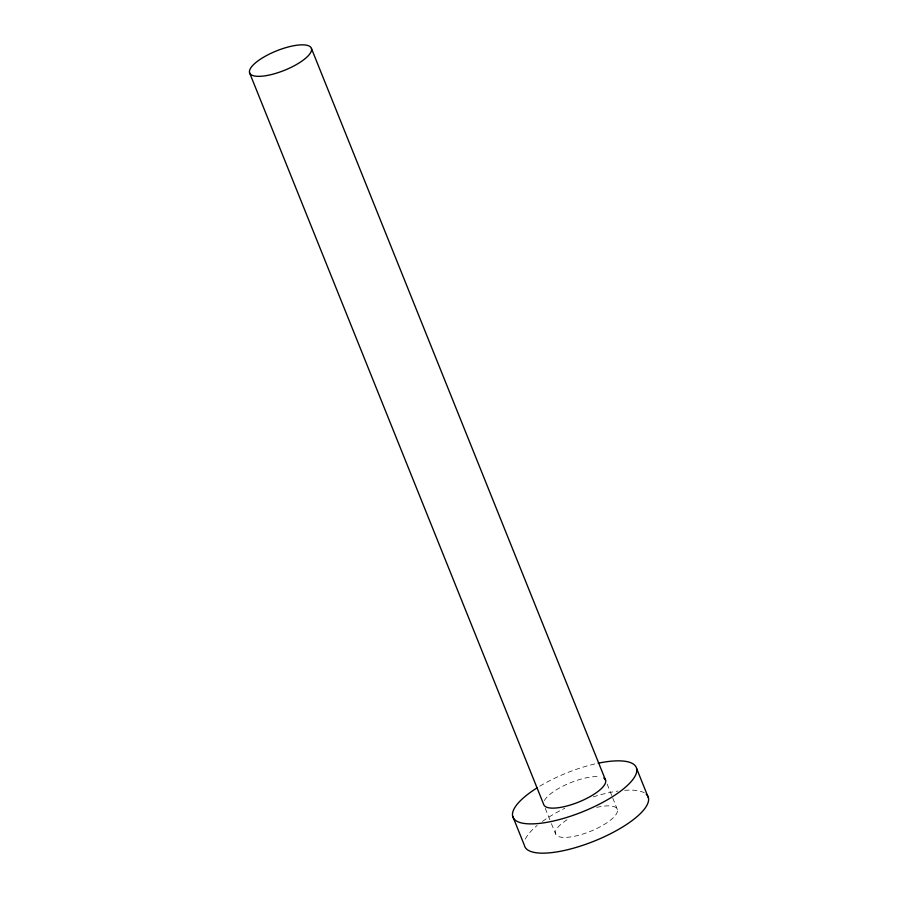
<?xml version="1.0" encoding="UTF-8"?>
<svg xmlns="http://www.w3.org/2000/svg" width="898" height="898" viewBox="0 0 898 898"><rect width="100%" height="100%" fill="white"/><g stroke="black" fill="none" stroke-linecap="round" stroke-linejoin="round"><path stroke-width="0.67" stroke-dasharray="4.49 3.37" d="M607.138 784.055L612.256 796.784M612.762 798.053L617.364 809.513M545.243 808.301L550.878 822.299M551.383 823.578L555.48 833.759M544.368 800.601A33.248 10.495 -21.9 0 1 568.591 783.516A33.248 10.495 -21.9 0 1 599.931 776.826M539.81 786.188A66.497 20.991 -21.9 0 1 596.878 763.491M525.364 839.136A66.497 20.991 -21.9 0 1 537.15 825.486M542.448 821.434A66.497 20.991 -21.9 0 1 564.831 808.279M593.275 796.885A66.497 20.991 -21.9 0 1 617.903 791.071M624.66 790.319A66.497 20.991 -21.9 0 1 644.259 792.788M596.743 807.369A33.248 10.495 -21.9 0 1 613.289 817.708A33.248 10.495 -21.9 0 1 565.998 837.374A33.248 10.495 -21.9 0 1 567.233 819.638"/><path stroke-width="1.35" d="M636.693 768.666L648.457 797.94M311.438 48.481A33.248 10.495 -21.9 0 1 267.649 75.387A33.248 10.495 -21.9 0 1 262.384 57.932A33.248 10.495 -21.9 0 1 311.438 48.481L605.6 780.239M249.543 72.727L543.717 804.485A33.248 10.495 -21.9 0 0 581.713 800.78A33.248 10.495 -21.9 0 0 603.759 778.05M512.623 816.058L524.387 845.321A66.497 20.991 -21.9 0 0 597.316 839.843A66.497 20.991 -21.9 0 0 646.178 794.124M598.147 763.221A66.497 20.991 -21.9 0 1 627.085 785.75A66.497 20.991 -21.9 0 1 532.346 823.881A66.497 20.991 -21.9 0 1 537.408 787.658"/></g></svg>
